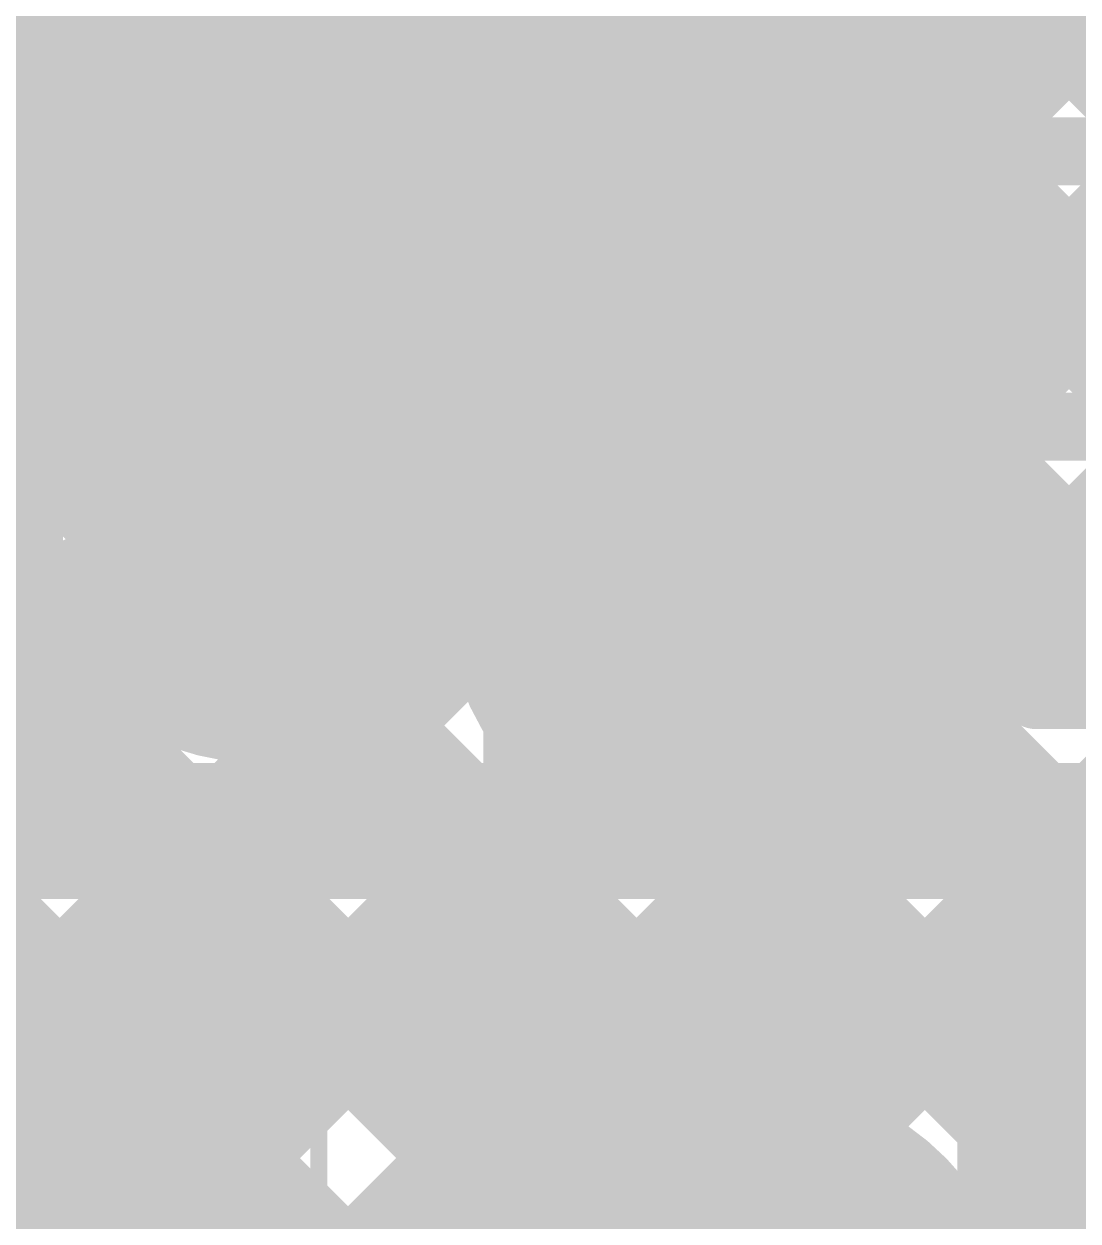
# Model space of a CAD drawing. Header units: millimetres. Extents: x 13 to 259, y -2 to 326.
# Drawn here: x 114.021 to 117.123, y 122.003 to 125.525 of the extents above; entities that cross this region are included whole.
import ezdxf

# ---------------------------------------------------------------- set-up
doc = ezdxf.new("R2010")
doc.units = ezdxf.units.MM
for name, color, linetype in [('BottomLayer', 5, 'Continuous'), ('BottomSolder', 6, 'Continuous'), ('ConnectLayer', 7, 'Continuous'), ('DrillDrawing', 1, 'Continuous'), ('Mechanical13', 56, 'Continuous'), ('Mechanical14', 56, 'Continuous'), ('Mechanical15', 56, 'Continuous'), ('MidLayer1', 16, 'Continuous'), ('MidLayer2', 76, 'Continuous'), ('MidLayer3', 90, 'Continuous'), ('MidLayer4', 156, 'Continuous'), ('MidLayer5', 130, 'Continuous'), ('MidLayer6', 216, 'Continuous'), ('MultiLayer', 9, 'Continuous'), ('TopLayer', 1, 'Continuous'), ('TopOverlay', 2, 'Continuous'), ('TopPaste', 8, 'Continuous'), ('TopSolder', 216, 'Continuous')]:
    doc.layers.add(name, color=color, linetype=linetype)

# ---------------------------------------------------------------- blocks, each defined once
blk = doc.blocks.new('CP_16_4_L_61')
at = {"layer": 'Mechanical13', "const_width": 0.1}
for points in [[(-2, 2), (2, 2)], [(-2, -2), (-2, 2)]]:
    blk.add_lwpolyline(points, dxfattribs=at)
at = {"layer": 'Mechanical13', "const_width": 0.05}
blk.add_lwpolyline([(-2.025, 2, 1), (-1.975, 2, 1)], format="xyb", close=True, dxfattribs=at)
blk.add_lwpolyline([(-2.025, 2, 1), (-1.975, 2, 1)], format="xyb", close=True, dxfattribs=at)
at = {"layer": 'Mechanical15', "const_width": 0.05}
for points in [[(-2.35, 2.35), (2.35, 2.35)], [(-2.35, -2.35), (-2.35, 2.35)]]:
    blk.add_lwpolyline(points, dxfattribs=at)
at = {"layer": 'Mechanical15', "const_width": 0.025}
blk.add_lwpolyline([(-2.3625, 2.35, 1), (-2.3375, 2.35, 1)], format="xyb", close=True, dxfattribs=at)
blk.add_lwpolyline([(-2.3625, 2.35, 1), (-2.3375, 2.35, 1)], format="xyb", close=True, dxfattribs=at)
at = {"layer": 'TopOverlay'}
for points, const_width in [([(-2.675, 2, 1), (-2.925, 2, 1)], 0.25), ([(-2.2, 2.15, 1), (-2.1, 2.15, 1)], 0.1), ([(-2.2, 2.15, 1), (-2.1, 2.15, 1)], 0.1), ([(-2.9875, 2, 1), (-2.8625, 2, 1)], 0.125), ([(-2.7375, 2, 1), (-2.6125, 2, 1)], 0.125), ([(-2.2, 1.525, 1), (-2.1, 1.525, 1)], 0.1)]:
    blk.add_lwpolyline(points, format="xyb", close=True, dxfattribs=dict(at, const_width=const_width))
at = {"layer": 'TopOverlay', "const_width": 0.2}
for points in [[(-2.15, 2.15), (-1.525, 2.15)], [(-2.15, 1.525), (-2.15, 2.15)]]:
    blk.add_lwpolyline(points, dxfattribs=at)
at = {"layer": 'TopSolder', "const_width": 0.5032}
blk.add_lwpolyline([(-2.1, 0.975), (-1.55, 0.975)], dxfattribs=at)
at = {"layer": 'TopSolder', "const_width": 0.2516}
blk.add_lwpolyline([(-2.2258, 0.975, 1), (-1.9742, 0.975, 1)], format="xyb", close=True, dxfattribs=at)
blk = doc.blocks.new('CAPC1005X55N_101')
at = {"layer": 'Mechanical14', "const_width": 0.1}
for points in [[(-0.5249, 0.2751), (-0.5249, -0.2749)], [(-0.5249, 0.2751), (0.5251, 0.2751)], [(0.5251, 0.2751), (0.5251, -0.2749)], [(-0.5249, -0.2749), (0.5251, -0.2749)]]:
    blk.add_lwpolyline(points, dxfattribs=at)
at = {"layer": 'Mechanical14', "const_width": 0.05}
for points in [[(-0.5499, 0.2751, 1), (-0.5, 0.2751, 1)], [(-0.5499, 0.2751, 1), (-0.5, 0.2751, 1)], [(0.5001, 0.2751, 1), (0.55, 0.2751, 1)], [(0.5001, 0.2751, 1), (0.55, 0.2751, 1)], [(-0.5499, -0.2749, 1), (-0.5, -0.2749, 1)], [(-0.5499, -0.2749, 1), (-0.5, -0.2749, 1)], [(0.5001, -0.2749, 1), (0.55, -0.2749, 1)], [(0.5001, -0.2749, 1), (0.55, -0.2749, 1)]]:
    blk.add_lwpolyline(points, format="xyb", close=True, dxfattribs=at)
at = {"layer": 'Mechanical15', "const_width": 0.05}
for points in [[(0, 0.5), (0, -0.5)], [(-0.91, 0.46), (-0.91, -0.46)], [(-0.91, 0.46), (0.91, 0.46)], [(0.91, 0.46), (0.91, -0.46)], [(-0.5, 0), (0.5, 0)], [(-0.91, -0.46), (0.91, -0.46)]]:
    blk.add_lwpolyline(points, dxfattribs=at)
at = {"layer": 'Mechanical15', "const_width": 0.025}
for points in [[(-0.0125, 0.5, 1), (0.0125, 0.5, 1)], [(-0.9225, 0.46, 1), (-0.8975, 0.46, 1)], [(-0.9225, 0.46, 1), (-0.8975, 0.46, 1)], [(0.8975, 0.46, 1), (0.9225, 0.46, 1)], [(0.8975, 0.46, 1), (0.9225, 0.46, 1)], [(-0.5125, 0, 1), (-0.4875, 0, 1)], [(0.4875, 0, 1), (0.5125, 0, 1)], [(-0.9225, -0.46, 1), (-0.8975, -0.46, 1)], [(-0.9225, -0.46, 1), (-0.8975, -0.46, 1)], [(0.8975, -0.46, 1), (0.9225, -0.46, 1)], [(0.8975, -0.46, 1), (0.9225, -0.46, 1)], [(-0.0125, -0.5, 1), (0.0125, -0.5, 1)]]:
    blk.add_lwpolyline(points, format="xyb", close=True, dxfattribs=at)
at = {"layer": 'TopLayer'}
for points in [[(-0.76, -0.31), (-0.14, -0.31), (-0.76, 0.31), (-0.14, 0.31)], [(0.14, -0.31), (0.76, -0.31), (0.14, 0.31), (0.76, 0.31)]]:
    blk.add_solid(points, dxfattribs=at)
at = {"layer": 'TopPaste'}
for points in [[(-0.76, -0.31), (-0.14, -0.31), (-0.76, 0.31), (-0.14, 0.31)], [(0.14, -0.31), (0.76, -0.31), (0.14, 0.31), (0.76, 0.31)]]:
    blk.add_solid(points, dxfattribs=at)
at = {"layer": 'TopSolder'}
for points in [[(-0.8616, -0.4116), (-0.0384, -0.4116), (-0.8616, 0.4116), (-0.0384, 0.4116)], [(0.0384, -0.4116), (0.8616, -0.4116), (0.0384, 0.4116), (0.8616, 0.4116)]]:
    blk.add_solid(points, dxfattribs=at)
blk = doc.blocks.new('CAPC1608X87N_107')
at = {"layer": 'Mechanical14', "const_width": 0.1}
for points in [[(-0.875, -0.4749), (-0.875, 0.4751)], [(0.875, 0.4751), (-0.875, 0.4751)], [(0.875, -0.4749), (0.875, 0.4751)], [(0.875, -0.4749), (-0.875, -0.4749)]]:
    blk.add_lwpolyline(points, dxfattribs=at)
at = {"layer": 'Mechanical14', "const_width": 0.05}
for points in [[(-0.9, 0.4751, 1), (-0.85, 0.4751, 1)], [(-0.9, 0.4751, 1), (-0.85, 0.4751, 1)], [(0.85, 0.4751, 1), (0.9, 0.4751, 1)], [(0.85, 0.4751, 1), (0.9, 0.4751, 1)], [(-0.9, -0.4749, 1), (-0.85, -0.4749, 1)], [(-0.9, -0.4749, 1), (-0.85, -0.4749, 1)], [(0.85, -0.4749, 1), (0.9, -0.4749, 1)], [(0.85, -0.4749, 1), (0.9, -0.4749, 1)]]:
    blk.add_lwpolyline(points, format="xyb", close=True, dxfattribs=at)
at = {"layer": 'Mechanical15', "const_width": 0.05}
for points in [[(1.55, 0.75), (-1.55, 0.75)], [(-1.55, -0.75), (-1.55, 0.75)], [(1.55, -0.75), (1.55, 0.75)], [(0, -0.3), (0, 0.3)], [(0.3, 0), (-0.3, 0)], [(1.55, -0.75), (-1.55, -0.75)]]:
    blk.add_lwpolyline(points, dxfattribs=at)
at = {"layer": 'Mechanical15', "const_width": 0.025}
for points in [[(-1.5625, 0.75, 1), (-1.5375, 0.75, 1)], [(-1.5625, 0.75, 1), (-1.5375, 0.75, 1)], [(1.5375, 0.75, 1), (1.5625, 0.75, 1)], [(1.5375, 0.75, 1), (1.5625, 0.75, 1)], [(-0.0125, 0.3, 1), (0.0125, 0.3, 1)], [(-0.3125, 0, 1), (-0.2875, 0, 1)], [(0.2875, 0, 1), (0.3125, 0, 1)], [(-0.0125, -0.3, 1), (0.0125, -0.3, 1)], [(-1.5625, -0.75, 1), (-1.5375, -0.75, 1)], [(-1.5625, -0.75, 1), (-1.5375, -0.75, 1)], [(1.5375, -0.75, 1), (1.5625, -0.75, 1)], [(1.5375, -0.75, 1), (1.5625, -0.75, 1)]]:
    blk.add_lwpolyline(points, format="xyb", close=True, dxfattribs=at)
at = {"layer": 'TopLayer'}
for points in [[(-1.275, -0.5), (-0.325, -0.5), (-1.275, 0.5), (-0.325, 0.5)], [(0.325, -0.5), (1.275, -0.5), (0.325, 0.5), (1.275, 0.5)]]:
    blk.add_solid(points, dxfattribs=at)
at = {"layer": 'TopPaste'}
for points in [[(-1.275, -0.5), (-0.325, -0.5), (-1.275, 0.5), (-0.325, 0.5)], [(0.325, -0.5), (1.275, -0.5), (0.325, 0.5), (1.275, 0.5)]]:
    blk.add_solid(points, dxfattribs=at)
at = {"layer": 'TopSolder'}
for points in [[(-1.3766, -0.6016), (-0.2234, -0.6016), (-1.3766, 0.6016), (-0.2234, 0.6016)], [(0.2234, -0.6016), (1.3766, -0.6016), (0.2234, 0.6016), (1.3766, 0.6016)]]:
    blk.add_solid(points, dxfattribs=at)
blk = doc.blocks.new('CAPC1005X55N_116')
at = {"layer": 'Mechanical14', "const_width": 0.1}
for points in [[(-0.5249, -0.2749), (-0.5249, 0.2751)], [(0.5251, 0.2751), (-0.5249, 0.2751)], [(0.5251, -0.2749), (0.5251, 0.2751)], [(0.5251, -0.2749), (-0.5249, -0.2749)]]:
    blk.add_lwpolyline(points, dxfattribs=at)
at = {"layer": 'Mechanical14', "const_width": 0.05}
for points in [[(-0.5499, 0.2751, 1), (-0.5, 0.2751, 1)], [(-0.5499, 0.2751, 1), (-0.5, 0.2751, 1)], [(0.5001, 0.2751, 1), (0.55, 0.2751, 1)], [(0.5001, 0.2751, 1), (0.55, 0.2751, 1)], [(-0.5499, -0.2749, 1), (-0.5, -0.2749, 1)], [(-0.5499, -0.2749, 1), (-0.5, -0.2749, 1)], [(0.5001, -0.2749, 1), (0.55, -0.2749, 1)], [(0.5001, -0.2749, 1), (0.55, -0.2749, 1)]]:
    blk.add_lwpolyline(points, format="xyb", close=True, dxfattribs=at)
at = {"layer": 'Mechanical15', "const_width": 0.05}
for points in [[(0, -0.5), (0, 0.5)], [(-0.91, -0.46), (-0.91, 0.46)], [(0.91, 0.46), (-0.91, 0.46)], [(0.91, -0.46), (0.91, 0.46)], [(0.5, 0), (-0.5, 0)], [(0.91, -0.46), (-0.91, -0.46)]]:
    blk.add_lwpolyline(points, dxfattribs=at)
at = {"layer": 'Mechanical15', "const_width": 0.025}
for points in [[(-0.0125, 0.5, 1), (0.0125, 0.5, 1)], [(-0.9225, 0.46, 1), (-0.8975, 0.46, 1)], [(-0.9225, 0.46, 1), (-0.8975, 0.46, 1)], [(0.8975, 0.46, 1), (0.9225, 0.46, 1)], [(0.8975, 0.46, 1), (0.9225, 0.46, 1)], [(-0.5125, 0, 1), (-0.4875, 0, 1)], [(0.4875, 0, 1), (0.5125, 0, 1)], [(-0.9225, -0.46, 1), (-0.8975, -0.46, 1)], [(-0.9225, -0.46, 1), (-0.8975, -0.46, 1)], [(0.8975, -0.46, 1), (0.9225, -0.46, 1)], [(0.8975, -0.46, 1), (0.9225, -0.46, 1)], [(-0.0125, -0.5, 1), (0.0125, -0.5, 1)]]:
    blk.add_lwpolyline(points, format="xyb", close=True, dxfattribs=at)
at = {"layer": 'TopLayer'}
for points in [[(-0.76, -0.31), (-0.14, -0.31), (-0.76, 0.31), (-0.14, 0.31)], [(0.14, -0.31), (0.76, -0.31), (0.14, 0.31), (0.76, 0.31)]]:
    blk.add_solid(points, dxfattribs=at)
at = {"layer": 'TopPaste'}
for points in [[(-0.76, -0.31), (-0.14, -0.31), (-0.76, 0.31), (-0.14, 0.31)], [(0.14, -0.31), (0.76, -0.31), (0.14, 0.31), (0.76, 0.31)]]:
    blk.add_solid(points, dxfattribs=at)
at = {"layer": 'TopSolder'}
for points in [[(-0.8616, -0.4116), (-0.0384, -0.4116), (-0.8616, 0.4116), (-0.0384, 0.4116)], [(0.0384, -0.4116), (0.8616, -0.4116), (0.0384, 0.4116), (0.8616, 0.4116)]]:
    blk.add_solid(points, dxfattribs=at)
blk = doc.blocks.new('CAPC1005X55N_117')
at = {"layer": 'Mechanical14', "const_width": 0.1}
for points in [[(-0.5249, -0.2749), (-0.5249, 0.2751)], [(0.5251, 0.2751), (-0.5249, 0.2751)], [(0.5251, -0.2749), (0.5251, 0.2751)], [(0.5251, -0.2749), (-0.5249, -0.2749)]]:
    blk.add_lwpolyline(points, dxfattribs=at)
at = {"layer": 'Mechanical14', "const_width": 0.05}
for points in [[(-0.5499, 0.2751, 1), (-0.5, 0.2751, 1)], [(-0.5499, 0.2751, 1), (-0.5, 0.2751, 1)], [(0.5001, 0.2751, 1), (0.55, 0.2751, 1)], [(0.5001, 0.2751, 1), (0.55, 0.2751, 1)], [(-0.5499, -0.2749, 1), (-0.5, -0.2749, 1)], [(-0.5499, -0.2749, 1), (-0.5, -0.2749, 1)], [(0.5001, -0.2749, 1), (0.55, -0.2749, 1)], [(0.5001, -0.2749, 1), (0.55, -0.2749, 1)]]:
    blk.add_lwpolyline(points, format="xyb", close=True, dxfattribs=at)
at = {"layer": 'Mechanical15', "const_width": 0.05}
for points in [[(0, -0.5), (0, 0.5)], [(-0.91, -0.46), (-0.91, 0.46)], [(0.91, 0.46), (-0.91, 0.46)], [(0.91, -0.46), (0.91, 0.46)], [(0.5, 0), (-0.5, 0)], [(0.91, -0.46), (-0.91, -0.46)]]:
    blk.add_lwpolyline(points, dxfattribs=at)
at = {"layer": 'Mechanical15', "const_width": 0.025}
for points in [[(-0.0125, 0.5, 1), (0.0125, 0.5, 1)], [(-0.9225, 0.46, 1), (-0.8975, 0.46, 1)], [(-0.9225, 0.46, 1), (-0.8975, 0.46, 1)], [(0.8975, 0.46, 1), (0.9225, 0.46, 1)], [(0.8975, 0.46, 1), (0.9225, 0.46, 1)], [(-0.5125, 0, 1), (-0.4875, 0, 1)], [(0.4875, 0, 1), (0.5125, 0, 1)], [(-0.9225, -0.46, 1), (-0.8975, -0.46, 1)], [(-0.9225, -0.46, 1), (-0.8975, -0.46, 1)], [(0.8975, -0.46, 1), (0.9225, -0.46, 1)], [(0.8975, -0.46, 1), (0.9225, -0.46, 1)], [(-0.0125, -0.5, 1), (0.0125, -0.5, 1)]]:
    blk.add_lwpolyline(points, format="xyb", close=True, dxfattribs=at)
at = {"layer": 'TopLayer'}
for points in [[(-0.76, -0.31), (-0.14, -0.31), (-0.76, 0.31), (-0.14, 0.31)], [(0.14, -0.31), (0.76, -0.31), (0.14, 0.31), (0.76, 0.31)]]:
    blk.add_solid(points, dxfattribs=at)
at = {"layer": 'TopPaste'}
for points in [[(-0.76, -0.31), (-0.14, -0.31), (-0.76, 0.31), (-0.14, 0.31)], [(0.14, -0.31), (0.76, -0.31), (0.14, 0.31), (0.76, 0.31)]]:
    blk.add_solid(points, dxfattribs=at)
at = {"layer": 'TopSolder'}
for points in [[(-0.8616, -0.4116), (-0.0384, -0.4116), (-0.8616, 0.4116), (-0.0384, 0.4116)], [(0.0384, -0.4116), (0.8616, -0.4116), (0.0384, 0.4116), (0.8616, 0.4116)]]:
    blk.add_solid(points, dxfattribs=at)
blk = doc.blocks.new('CAPC3216X180N_119')
at = {"layer": 'Mechanical14', "const_width": 0.1}
for points in [[(1.6, 0.8), (-1.6, 0.8)], [(-1.6, 0.8), (-1.6, -0.8)], [(1.6, 0.8), (1.6, -0.8)], [(1.6, -0.8), (-1.6, -0.8)]]:
    blk.add_lwpolyline(points, dxfattribs=at)
at = {"layer": 'Mechanical14', "const_width": 0.05}
for points in [[(-1.625, 0.8, 1), (-1.575, 0.8, 1)], [(-1.625, 0.8, 1), (-1.575, 0.8, 1)], [(1.575, 0.8, 1), (1.625, 0.8, 1)], [(1.575, 0.8, 1), (1.625, 0.8, 1)], [(-1.625, -0.8, 1), (-1.575, -0.8, 1)], [(-1.625, -0.8, 1), (-1.575, -0.8, 1)], [(1.575, -0.8, 1), (1.625, -0.8, 1)], [(1.575, -0.8, 1), (1.625, -0.8, 1)]]:
    blk.add_lwpolyline(points, format="xyb", close=True, dxfattribs=at)
at = {"layer": 'Mechanical15', "const_width": 0.05}
for points in [[(2.325, 1.15), (-2.325, 1.15)], [(-2.325, 1.15), (-2.325, -1.15)], [(2.325, 1.15), (2.325, -1.15)], [(0, 0.5), (0, -0.5)], [(0.5, 0), (-0.5, 0)], [(2.325, -1.15), (-2.325, -1.15)]]:
    blk.add_lwpolyline(points, dxfattribs=at)
at = {"layer": 'Mechanical15'}
for points, const_width in [([(-2.3375, 1.15, 1), (-2.3125, 1.15, 1)], 0.025), ([(-2.3375, 1.15, 1), (-2.3125, 1.15, 1)], 0.025), ([(2.3125, 1.15, 1), (2.3375, 1.15, 1)], 0.025), ([(2.3125, 1.15, 1), (2.3375, 1.15, 1)], 0.025), ([(-0.0125, 0.5, 1), (0.0125, 0.5, 1)], 0.025), ([(0.35, 0, 1), (-0.35, 0, 1)], 0.05), ([(-0.5125, 0, 1), (-0.4875, 0, 1)], 0.025), ([(-0.3625, 0, 1), (-0.3375, 0, 1)], 0.025), ([(0.3375, 0, 1), (0.3625, 0, 1)], 0.025), ([(0.4875, 0, 1), (0.5125, 0, 1)], 0.025), ([(-0.0125, -0.5, 1), (0.0125, -0.5, 1)], 0.025), ([(-2.3375, -1.15, 1), (-2.3125, -1.15, 1)], 0.025), ([(-2.3375, -1.15, 1), (-2.3125, -1.15, 1)], 0.025), ([(2.3125, -1.15, 1), (2.3375, -1.15, 1)], 0.025), ([(2.3125, -1.15, 1), (2.3375, -1.15, 1)], 0.025)]:
    blk.add_lwpolyline(points, format="xyb", close=True, dxfattribs=dict(at, const_width=const_width))
at = {"layer": 'TopLayer'}
for points in [[(-0.925, -0.9), (-0.925, 0.9), (-2.075, -0.9), (-2.075, 0.9)], [(2.075, -0.9), (2.075, 0.9), (0.925, -0.9), (0.925, 0.9)]]:
    blk.add_solid(points, dxfattribs=at)
at = {"layer": 'TopOverlay', "const_width": 0.2}
for points in [[(0.55, 0.8), (-0.55, 0.8)], [(0.55, -0.8), (-0.55, -0.8)]]:
    blk.add_lwpolyline(points, dxfattribs=at)
at = {"layer": 'TopOverlay', "const_width": 0.1}
for points in [[(-0.6, 0.8, 1), (-0.5, 0.8, 1)], [(0.5, 0.8, 1), (0.6, 0.8, 1)], [(-0.6, -0.8, 1), (-0.5, -0.8, 1)], [(0.5, -0.8, 1), (0.6, -0.8, 1)]]:
    blk.add_lwpolyline(points, format="xyb", close=True, dxfattribs=at)
at = {"layer": 'TopPaste'}
for points in [[(-0.925, -0.9), (-0.925, 0.9), (-2.075, -0.9), (-2.075, 0.9)], [(2.075, -0.9), (2.075, 0.9), (0.925, -0.9), (0.925, 0.9)]]:
    blk.add_solid(points, dxfattribs=at)
at = {"layer": 'TopSolder'}
for points in [[(-0.8234, -1.0016), (-0.8234, 1.0016), (-2.1766, -1.0016), (-2.1766, 1.0016)], [(2.1766, -1.0016), (2.1766, 1.0016), (0.8234, -1.0016), (0.8234, 1.0016)]]:
    blk.add_solid(points, dxfattribs=at)

msp = doc.modelspace()

# ---------------------------------------------------------------- linework, layer by layer
at = {"layer": 'BottomLayer', "const_width": 0.25}
for points in [[(114.6, 125.0392, 1), (114.85, 125.0392, 1)], [(115.925, 124.85, 1), (116.175, 124.85, 1)], [(114.6, 124.1392, 1), (114.85, 124.1392, 1)], [(115.925, 123.85, 1), (116.175, 123.85, 1)]]:
    msp.add_lwpolyline(points, format="xyb", close=True, dxfattribs=at)
at = {"layer": 'BottomSolder', "const_width": 0.3516}
for points in [[(113.5492, 125.0392, 1), (113.9008, 125.0392, 1)], [(114.5492, 125.0392, 1), (114.9008, 125.0392, 1)], [(115.8742, 124.85, 1), (116.2258, 124.85, 1)], [(113.5492, 124.1392, 1), (113.9008, 124.1392, 1)], [(114.5492, 124.1392, 1), (114.9008, 124.1392, 1)], [(115.8742, 123.85, 1), (116.2258, 123.85, 1)]]:
    msp.add_lwpolyline(points, format="xyb", close=True, dxfattribs=at)
at = {"layer": 'ConnectLayer', "const_width": 0.4}
for points in [[(113.6977, 124.7286), (121.636, 132.6668)], [(113.6977, 124.7286), (120.1792, 131.21)], [(110.4422, 128.8423), (114.5747, 124.7097)], [(116.5938, 125.0791), (120.3035, 128.7888)], [(116.5938, 125.0791), (120.3035, 128.7888)], [(114.5803, 125.6112), (117.6149, 128.6457)], [(112.2084, 120.6937), (118.8877, 127.373)], [(114.5416, 127.2884), (118.7678, 123.0622)], [(114.5416, 127.2884), (118.9046, 122.9255)], [(114.5912, 127.2389), (118.7678, 123.0622)], [(116.2753, 122.215), (121.3157, 127.2554)], [(116.2753, 122.215), (121.3157, 127.2554)], [(109.7157, 127.0232), (115.6793, 121.0596)], [(114.5038, 124.6862), (116.0836, 126.2659)], [(114.5038, 124.6862), (116.0836, 126.2659)], [(115.2029, 125.3852), (116.0836, 126.2659)], [(114.4455, 122.0822), (118.5225, 126.1592)], [(114.5804, 125.6112), (115.1292, 126.16)], [(114.8195, 126.162), (115.6756, 125.3059)], [(114.8195, 126.162), (119.0283, 121.9532)], [(114.8195, 126.162), (115.6756, 125.3059)], [(114.8215, 126.16), (115.6756, 125.306)], [(115.2029, 125.3852), (115.9777, 126.16)], [(115.6701, 126.16), (118.6801, 123.15)], [(116.5408, 124.1775), (118.5225, 126.1592)], [(116.5408, 124.1775), (118.5225, 126.1592)], [(116.5408, 124.1775), (118.5225, 126.1592)], [(116.5938, 125.079), (117.6748, 126.16)], [(113.3184, 125.9661), (114.5747, 124.7097)], [(112.9897, 124.8691), (113.9432, 125.8226)], [(112.9897, 124.8691), (113.9432, 125.8226)], [(113.7493, 125.6287), (113.9432, 125.8226)], [(113.7493, 125.6287), (113.9432, 125.8226)], [(112.4014, 121.7351), (116.4457, 125.7795)], [(116.1038, 125.4376), (116.4457, 125.7795)], [(116.1038, 125.4376), (116.4458, 125.7795)], [(116.1038, 125.4376), (116.4457, 125.7795)], [(116.898, 125.7806), (119.3314, 123.3472)], [(116.898, 125.7806), (118.5282, 124.1504)], [(116.898, 125.7806), (118.5282, 124.1503)], [(116.898, 125.7806), (119.3314, 123.3472)], [(113.3871, 120.1753), (118.9608, 125.749)], [(114.1196, 120.9078), (118.9608, 125.749)], [(114.3833, 125.7497), (115.5023, 124.6307)], [(114.3833, 125.7497), (114.5352, 125.5978)], [(114.3833, 125.7497), (114.5352, 125.5978)], [(114.3833, 125.7497), (115.5023, 124.6307)], [(114.726, 121.5142), (118.9608, 125.749)], [(116.3618, 123.15), (118.9608, 125.749)], [(111.8521, 125.7353), (116.2718, 121.3156)], [(115.2837, 124.8494), (115.5023, 124.6307)], [(115.2837, 124.8493), (118.2799, 121.8531)], [(115.1805, 124.5143), (115.4625, 124.7963)], [(115.1805, 124.5143), (115.4625, 124.7963)], [(115.1805, 124.5143), (115.4625, 124.7963)], [(111.9276, 122.1099), (114.379, 124.5613)], [(113.9444, 124.4915), (118.0248, 120.4112)], [(114.5029, 120.4426), (118.5689, 124.5086)], [(117.2103, 123.15), (118.5689, 124.5086)], [(114.8265, 124.458), (118.0083, 121.2762)], [(116.506, 124.4756), (117.7739, 123.2076)], [(116.506, 124.4756), (117.7739, 123.2077)], [(116.506, 124.4756), (117.7739, 123.2076)], [(115.2956, 123.9889), (115.4606, 123.8239)], [(115.2956, 123.9889), (115.4606, 123.8239)], [(115.2956, 123.9889), (115.4606, 123.8239)], [(112.2084, 120.6937), (115.4694, 123.9547)], [(113.1825, 121.6678), (115.4694, 123.9547)], [(114.6648, 123.15), (115.4694, 123.9547)], [(112.9826, 123.7563), (116.6482, 120.0907)], [(112.9826, 123.7563), (116.4739, 120.265)], [(112.4013, 121.7352), (114.35, 123.6838)], [(112.7583, 122.0921), (114.35, 123.6838)], [(113.8162, 123.15), (114.35, 123.6838)], [(113.9802, 123.6072), (115.6597, 121.9278)], [(113.9802, 123.6072), (114.4374, 123.15)], [(113.9802, 123.6072), (115.6597, 121.9278)], [(116.2301, 121.3213), (118.5216, 123.6127)], [(114.8689, 123.567), (116.2132, 122.2227)], [(114.8689, 123.567), (115.286, 123.15)], [(114.8689, 123.567), (116.2132, 122.2227)], [(116.5671, 123.5659), (117.6819, 122.4511)], [(116.5671, 123.5659), (116.983, 123.15)], [(116.5671, 123.5659), (117.6819, 122.4511)], [(113.1704, 120.8071), (115.7225, 123.3593)], [(113.6068, 121.2435), (115.7225, 123.3593)], [(115.5133, 123.15), (115.7225, 123.3593)], [(112.5966, 123.2937), (117.4515, 118.4388)], [(112.5966, 123.2937), (115.6254, 120.265)], [(116.0239, 123.2606), (117.0754, 122.2091)], [(116.0239, 123.2606), (116.1345, 123.15)], [(116.0239, 123.2606), (117.0754, 122.2091)], [(110.325, 123.15), (117.7196, 123.15)], [(117.2119, 122.3031), (117.5922, 122.6834)], [(117.2119, 122.3031), (117.5922, 122.6834)], [(112.4973, 122.61), (117.6086, 122.61)], [(113.2804, 122.61), (117.4515, 118.4388)], [(113.311, 121.7963), (114.1247, 122.61)], [(113.7353, 121.372), (114.9733, 122.61)], [(114.1289, 122.61), (116.6482, 120.0907)], [(114.3768, 121.165), (115.8218, 122.61)], [(114.9774, 122.61), (115.6597, 121.9278)], [(115.8259, 122.61), (116.2132, 122.2227)], [(116.2753, 122.215), (116.6703, 122.61)], [(116.6745, 122.61), (117.0754, 122.2091)], [(117.2119, 122.3031), (117.5188, 122.61)], [(116.7308, 121.8219), (116.947, 122.0381)], [(116.7308, 121.8219), (116.947, 122.0381)], [(116.7308, 121.8219), (116.947, 122.0381)]]:
    msp.add_lwpolyline(points, dxfattribs=at)
for points in [[(113.3435, 124.5892, -1.167135), (114.225, 125.3524)], [(114.225, 124.726, -3.480129), (114.225, 125.3524)], [(114.225, 125.3524, -0.753119), (115.315, 125.0392)], [(114.225, 125.3524, -0.753119), (115.315, 125.0392)], [(115.7368, 124.35, -1.696583), (116.64, 124.85)], [(115.7368, 124.35, -1.696583), (116.64, 124.85)], [(115.7368, 124.35, -1.696583), (116.64, 124.85)], [(114.6827, 125.0658, -0.753119), (114.775, 125.0392)], [(114.6827, 125.0658, -0.753119), (114.775, 125.0392)], [(115.315, 125.0392, -0.753119), (114.225, 124.726)], [(114.775, 125.0392, -0.753119), (114.6827, 125.0127)], [(115.315, 125.0392, -0.220339), (115.1066, 124.5892)], [(116.64, 124.85, -0.258321), (116.3633, 124.35)], [(116.64, 124.85, -0.258321), (116.3633, 124.35)], [(116.64, 124.85, -0.258321), (116.3633, 124.35)], [(114.225, 123.826, -3.480129), (114.225, 124.4524)], [(114.225, 123.826, -3.480129), (114.225, 124.4524)], [(114.225, 124.726, -0.077123), (114.1066, 124.5892)], [(114.225, 124.4524, -0.753119), (115.315, 124.1392)], [(114.225, 124.4524, -0.753119), (115.315, 124.1392)], [(114.3435, 124.5892, -0.077123), (114.225, 124.726)], [(114.225, 123.826, -1.167135), (113.3435, 124.5892)], [(114.1066, 124.5892, -0.077123), (114.225, 124.4524)], [(114.225, 124.4524, -0.077123), (114.3435, 124.5892)], [(115.1066, 124.5892, -0.220339), (115.315, 124.1392)], [(116.64, 123.85, -1.696583), (115.7368, 124.35)], [(116.64, 123.85, -1.696583), (115.7368, 124.35)], [(116.64, 123.85, -1.696583), (115.7368, 124.35)], [(116.3633, 124.35, -0.258321), (116.64, 123.85)], [(116.3633, 124.35, -0.258321), (116.64, 123.85)], [(116.3633, 124.35, -0.258321), (116.64, 123.85)], [(115.315, 124.1392, -0.753119), (114.225, 123.826)], [(115.315, 124.1392, -0.753119), (114.225, 123.826)], [(115.315, 124.1392, -0.753119), (114.225, 123.826)], [(116.8992, 121.6466, -1.116233), (118.065, 121.775)], [(116.8992, 121.6466, -1.116233), (118.065, 121.775)], [(116.8992, 121.6466, -1.116233), (118.065, 121.775)], [(116.593, 121.2214, -5.09689), (116.7614, 121.6342)], [(116.593, 121.2214, -5.09689), (116.7614, 121.6342)], [(116.593, 121.2214, -5.09689), (116.7614, 121.6342)]]:
    msp.add_lwpolyline(points, format="xyb", dxfattribs=at)
at = {"layer": 'ConnectLayer'}
for points, const_width in [([(114.4803, 125.6112, 1), (114.6803, 125.6112, 1)], 0.2), ([(114.4804, 125.6112, 1), (114.6804, 125.6112, 1)], 0.2), ([(114.4352, 125.5978, 1), (114.6352, 125.5978, 1)], 0.2), ([(114.4352, 125.5978, 1), (114.6352, 125.5978, 1)], 0.2), ([(116.0038, 125.4376, 1), (116.2038, 125.4376, 1)], 0.2), ([(116.0038, 125.4376, 1), (116.2038, 125.4376, 1)], 0.2), ([(116.0038, 125.4376, 1), (116.2038, 125.4376, 1)], 0.2), ([(115.1029, 125.3852, 1), (115.3029, 125.3852, 1)], 0.2), ([(115.1029, 125.3852, 1), (115.3029, 125.3852, 1)], 0.2), ([(114.125, 125.3524, 1), (114.325, 125.3524, 1)], 0.2), ([(114.125, 125.3524, 1), (114.325, 125.3524, 1)], 0.2), ([(114.125, 125.3524, 1), (114.325, 125.3524, 1)], 0.2), ([(114.125, 125.3524, 1), (114.325, 125.3524, 1)], 0.2), ([(115.5756, 125.306, 1), (115.7756, 125.306, 1)], 0.2), ([(115.5756, 125.3059, 1), (115.7756, 125.3059, 1)], 0.2), ([(115.5756, 125.3059, 1), (115.7756, 125.3059, 1)], 0.2), ([(116.4938, 125.0791, 1), (116.6938, 125.0791, 1)], 0.2), ([(116.4938, 125.0791, 1), (116.6938, 125.0791, 1)], 0.2), ([(116.4938, 125.079, 1), (116.6938, 125.079, 1)], 0.2), ([(114.5827, 125.0658, 1), (114.7827, 125.0658, 1)], 0.2), ([(114.5827, 125.0658, 1), (114.7827, 125.0658, 1)], 0.2), ([(114.5827, 125.0127, 1), (114.7827, 125.0127, 1)], 0.2), ([(114.675, 125.0392, 1), (114.875, 125.0392, 1)], 0.2), ([(114.675, 125.0392, 1), (114.875, 125.0392, 1)], 0.2), ([(114.675, 125.0392, 1), (114.875, 125.0392, 1)], 0.2), ([(115.215, 125.0392, 1), (115.415, 125.0392, 1)], 0.2), ([(115.215, 125.0392, 1), (115.415, 125.0392, 1)], 0.2), ([(115.215, 125.0392, 1), (115.415, 125.0392, 1)], 0.2), ([(115.215, 125.0392, 1), (115.415, 125.0392, 1)], 0.2), ([(115.1837, 124.8494, 1), (115.3837, 124.8494, 1)], 0.2), ([(115.1837, 124.8493, 1), (115.3837, 124.8493, 1)], 0.2), ([(116.54, 124.85, 1), (116.74, 124.85, 1)], 0.2), ([(116.54, 124.85, 1), (116.74, 124.85, 1)], 0.2), ([(116.54, 124.85, 1), (116.74, 124.85, 1)], 0.2), ([(116.54, 124.85, 1), (116.74, 124.85, 1)], 0.2), ([(116.54, 124.85, 1), (116.74, 124.85, 1)], 0.2), ([(116.54, 124.85, 1), (116.74, 124.85, 1)], 0.2), ([(115.3625, 124.7963, 1), (115.5625, 124.7963, 1)], 0.2), ([(115.3625, 124.7963, 1), (115.5625, 124.7963, 1)], 0.2), ([(115.3625, 124.7963, 1), (115.5625, 124.7963, 1)], 0.2), ([(114.125, 124.726, 1), (114.325, 124.726, 1)], 0.2), ([(114.125, 124.726, 1), (114.325, 124.726, 1)], 0.2), ([(114.125, 124.726, 1), (114.325, 124.726, 1)], 0.2), ([(114.125, 124.726, 1), (114.325, 124.726, 1)], 0.2), ([(114.4747, 124.7097, 1), (114.6747, 124.7097, 1)], 0.2), ([(114.4747, 124.7097, 1), (114.6747, 124.7097, 1)], 0.2), ([(114.4038, 124.6862, 1), (114.6038, 124.6862, 1)], 0.2), ([(114.4038, 124.6862, 1), (114.6038, 124.6862, 1)], 0.2), ([(115.4023, 124.6307, 1), (115.6023, 124.6307, 1)], 0.2), ([(115.4023, 124.6307, 1), (115.6023, 124.6307, 1)], 0.2), ([(115.4023, 124.6307, 1), (115.6023, 124.6307, 1)], 0.2), ([(114.0066, 124.5892, 1), (114.2066, 124.5892, 1)], 0.2), ([(114.0066, 124.5892, 1), (114.2066, 124.5892, 1)], 0.2), ([(114.2435, 124.5892, 1), (114.4435, 124.5892, 1)], 0.2), ([(114.2435, 124.5892, 1), (114.4435, 124.5892, 1)], 0.2), ([(115.0066, 124.5892, 1), (115.2066, 124.5892, 1)], 0.2), ([(115.0066, 124.5892, 1), (115.2066, 124.5892, 1)], 0.2), ([(114.279, 124.5613, 1), (114.479, 124.5613, 1)], 0.2), ([(115.0805, 124.5143, 1), (115.2805, 124.5143, 1)], 0.2), ([(115.0805, 124.5143, 1), (115.2805, 124.5143, 1)], 0.2), ([(115.0805, 124.5143, 1), (115.2805, 124.5143, 1)], 0.2), ([(113.8444, 124.4915, 1), (114.0444, 124.4915, 1)], 0.2), ([(114.125, 124.4524, 1), (114.325, 124.4524, 1)], 0.2), ([(114.125, 124.4524, 1), (114.325, 124.4524, 1)], 0.2), ([(114.125, 124.4524, 1), (114.325, 124.4524, 1)], 0.2), ([(114.125, 124.4524, 1), (114.325, 124.4524, 1)], 0.2), ([(114.125, 124.4524, 1), (114.325, 124.4524, 1)], 0.2), ([(114.125, 124.4524, 1), (114.325, 124.4524, 1)], 0.2), ([(114.7265, 124.458, 1), (114.9265, 124.458, 1)], 0.2), ([(116.406, 124.4756, 1), (116.606, 124.4756, 1)], 0.2), ([(116.406, 124.4756, 1), (116.606, 124.4756, 1)], 0.2), ([(116.406, 124.4756, 1), (116.606, 124.4756, 1)], 0.2), ([(115.6368, 124.35, 1), (115.8368, 124.35, 1)], 0.2), ([(115.6368, 124.35, 1), (115.8368, 124.35, 1)], 0.2), ([(115.6368, 124.35, 1), (115.8368, 124.35, 1)], 0.2), ([(115.6368, 124.35, 1), (115.8368, 124.35, 1)], 0.2), ([(115.6368, 124.35, 1), (115.8368, 124.35, 1)], 0.2), ([(115.6368, 124.35, 1), (115.8368, 124.35, 1)], 0.2), ([(116.2633, 124.35, 1), (116.4633, 124.35, 1)], 0.2), ([(116.2633, 124.35, 1), (116.4633, 124.35, 1)], 0.2), ([(116.2633, 124.35, 1), (116.4633, 124.35, 1)], 0.2), ([(116.2633, 124.35, 1), (116.4633, 124.35, 1)], 0.2), ([(116.2633, 124.35, 1), (116.4633, 124.35, 1)], 0.2), ([(116.2633, 124.35, 1), (116.4633, 124.35, 1)], 0.2), ([(116.4408, 124.1775, 1), (116.6408, 124.1775, 1)], 0.2), ([(116.4408, 124.1775, 1), (116.6408, 124.1775, 1)], 0.2), ([(116.4408, 124.1775, 1), (116.6408, 124.1775, 1)], 0.2), ([(115.215, 124.1392, 1), (115.415, 124.1392, 1)], 0.2), ([(115.215, 124.1392, 1), (115.415, 124.1392, 1)], 0.2), ([(115.215, 124.1392, 1), (115.415, 124.1392, 1)], 0.2), ([(115.215, 124.1392, 1), (115.415, 124.1392, 1)], 0.2), ([(115.215, 124.1392, 1), (115.415, 124.1392, 1)], 0.2), ([(115.215, 124.1392, 1), (115.415, 124.1392, 1)], 0.2), ([(115.1956, 123.9889, 1), (115.3956, 123.9889, 1)], 0.2), ([(115.1956, 123.9889, 1), (115.3956, 123.9889, 1)], 0.2), ([(115.1956, 123.9889, 1), (115.3956, 123.9889, 1)], 0.2), ([(115.3694, 123.9547, 1), (115.5694, 123.9547, 1)], 0.2), ([(115.3694, 123.9547, 1), (115.5694, 123.9547, 1)], 0.2), ([(115.3694, 123.9547, 1), (115.5694, 123.9547, 1)], 0.2), ([(116.54, 123.85, 1), (116.74, 123.85, 1)], 0.2), ([(116.54, 123.85, 1), (116.74, 123.85, 1)], 0.2), ([(116.54, 123.85, 1), (116.74, 123.85, 1)], 0.2), ([(116.54, 123.85, 1), (116.74, 123.85, 1)], 0.2), ([(116.54, 123.85, 1), (116.74, 123.85, 1)], 0.2), ([(116.54, 123.85, 1), (116.74, 123.85, 1)], 0.2), ([(114.125, 123.826, 1), (114.325, 123.826, 1)], 0.2), ([(114.125, 123.826, 1), (114.325, 123.826, 1)], 0.2), ([(114.125, 123.826, 1), (114.325, 123.826, 1)], 0.2), ([(114.125, 123.826, 1), (114.325, 123.826, 1)], 0.2), ([(114.125, 123.826, 1), (114.325, 123.826, 1)], 0.2), ([(114.125, 123.826, 1), (114.325, 123.826, 1)], 0.2), ([(115.3606, 123.8239, 1), (115.5606, 123.8239, 1)], 0.2), ([(115.3606, 123.8239, 1), (115.5606, 123.8239, 1)], 0.2), ([(115.3606, 123.8239, 1), (115.5606, 123.8239, 1)], 0.2), ([(114.25, 123.6838, 1), (114.45, 123.6838, 1)], 0.2), ([(114.25, 123.6838, 1), (114.45, 123.6838, 1)], 0.2), ([(114.25, 123.6838, 1), (114.45, 123.6838, 1)], 0.2), ([(113.8802, 123.6072, 1), (114.0802, 123.6072, 1)], 0.2), ([(113.8802, 123.6072, 1), (114.0802, 123.6072, 1)], 0.2), ([(113.8802, 123.6072, 1), (114.0802, 123.6072, 1)], 0.2), ([(114.7689, 123.567, 1), (114.9689, 123.567, 1)], 0.2), ([(114.7689, 123.567, 1), (114.9689, 123.567, 1)], 0.2), ([(114.7689, 123.567, 1), (114.9689, 123.567, 1)], 0.2), ([(116.4671, 123.5659, 1), (116.6671, 123.5659, 1)], 0.2), ([(116.4671, 123.5659, 1), (116.6671, 123.5659, 1)], 0.2), ([(116.4671, 123.5659, 1), (116.6671, 123.5659, 1)], 0.2), ([(115.6225, 123.3593, 1), (115.8225, 123.3593, 1)], 0.2), ([(115.6225, 123.3593, 1), (115.8225, 123.3593, 1)], 0.2), ([(115.6225, 123.3593, 1), (115.8225, 123.3593, 1)], 0.2), ([(115.9239, 123.2606, 1), (116.1239, 123.2606, 1)], 0.2), ([(115.9239, 123.2606, 1), (116.1239, 123.2606, 1)], 0.2), ([(115.9239, 123.2606, 1), (116.1239, 123.2606, 1)], 0.2), ([(114.3374, 123.15, 1), (114.5374, 123.15, 1)], 0.2), ([(114.5648, 123.15, 1), (114.7648, 123.15, 1)], 0.2), ([(115.186, 123.15, 1), (115.386, 123.15, 1)], 0.2), ([(115.4133, 123.15, 1), (115.6133, 123.15, 1)], 0.2), ([(116.0345, 123.15, 1), (116.2345, 123.15, 1)], 0.2), ([(116.2618, 123.15, 1), (116.4618, 123.15, 1)], 0.2), ([(116.883, 123.15, 1), (117.083, 123.15, 1)], 0.2), ([(117.1103, 123.15, 1), (117.3103, 123.15, 1)], 0.2), ([(114.0247, 122.61, 1), (114.2247, 122.61, 1)], 0.2), ([(114.0289, 122.61, 1), (114.2289, 122.61, 1)], 0.2), ([(114.8733, 122.61, 1), (115.0733, 122.61, 1)], 0.2), ([(114.8774, 122.61, 1), (115.0774, 122.61, 1)], 0.2), ([(115.7218, 122.61, 1), (115.9218, 122.61, 1)], 0.2), ([(115.7259, 122.61, 1), (115.9259, 122.61, 1)], 0.2), ([(116.5703, 122.61, 1), (116.7703, 122.61, 1)], 0.2), ([(116.5745, 122.61, 1), (116.7745, 122.61, 1)], 0.2), ([(117.1119, 122.3031, 1), (117.3119, 122.3031, 1)], 0.2), ([(117.1119, 122.3031, 1), (117.3119, 122.3031, 1)], 0.2), ([(117.1119, 122.3031, 1), (117.3119, 122.3031, 1)], 0.2), ([(116.1132, 122.2227, 1), (116.3132, 122.2227, 1)], 0.2), ([(116.1132, 122.2227, 1), (116.3132, 122.2227, 1)], 0.2), ([(116.1132, 122.2227, 1), (116.3132, 122.2227, 1)], 0.2), ([(116.1753, 122.215, 1), (116.3753, 122.215, 1)], 0.2), ([(116.1753, 122.215, 1), (116.3753, 122.215, 1)], 0.2), ([(116.1753, 122.215, 1), (116.3753, 122.215, 1)], 0.2), ([(116.9754, 122.2091, 1), (117.1754, 122.2091, 1)], 0.2), ([(116.9754, 122.2091, 1), (117.1754, 122.2091, 1)], 0.2), ([(116.9754, 122.2091, 1), (117.1754, 122.2091, 1)], 0.2), ([(114.7294, 121.5778, 1), (113.5494, 121.5778, 1)], 0.4), ([(114.3455, 122.0822, 1), (114.5455, 122.0822, 1)], 0.2), ([(116.847, 122.0381, 1), (117.047, 122.0381, 1)], 0.2), ([(116.847, 122.0381, 1), (117.047, 122.0381, 1)], 0.2), ([(116.847, 122.0381, 1), (117.047, 122.0381, 1)], 0.2), ([(115.5597, 121.9278, 1), (115.7597, 121.9278, 1)], 0.2), ([(115.5597, 121.9278, 1), (115.7597, 121.9278, 1)], 0.2), ([(115.5597, 121.9278, 1), (115.7597, 121.9278, 1)], 0.2), ([(116.6308, 121.8219, 1), (116.8308, 121.8219, 1)], 0.2), ([(116.6308, 121.8219, 1), (116.8308, 121.8219, 1)], 0.2), ([(116.6308, 121.8219, 1), (116.8308, 121.8219, 1)], 0.2)]:
    msp.add_lwpolyline(points, format="xyb", close=True, dxfattribs=dict(at, const_width=const_width))
at = {"layer": 'DrillDrawing', "const_width": 0.0508}
for points in [[(114.598, 125.1662), (114.598, 125.2932)], [(114.598, 125.2932), (114.852, 125.2932)], [(114.852, 125.1662), (114.852, 125.2932)], [(114.471, 124.9122), (114.471, 125.1662)], [(114.471, 125.1662), (114.598, 125.1662)], [(114.852, 125.1662), (114.979, 125.1662)], [(114.979, 124.9122), (114.979, 125.1662)], [(115.923, 124.977), (115.923, 125.104)], [(115.923, 125.104), (116.177, 125.104)], [(116.177, 124.977), (116.177, 125.104)], [(115.796, 124.723), (115.796, 124.977)], [(115.796, 124.977), (115.923, 124.977)], [(116.177, 124.977), (116.304, 124.977)], [(116.304, 124.723), (116.304, 124.977)], [(114.471, 124.9122), (114.598, 124.9122)], [(114.598, 124.7852), (114.598, 124.9122)], [(114.852, 124.9122), (114.979, 124.9122)], [(114.852, 124.7852), (114.852, 124.9122)], [(114.598, 124.7852), (114.852, 124.7852)], [(115.796, 124.723), (115.923, 124.723)], [(115.923, 124.596), (115.923, 124.723)], [(116.177, 124.723), (116.304, 124.723)], [(116.177, 124.596), (116.177, 124.723)], [(115.923, 124.596), (116.177, 124.596)], [(114.598, 124.2662), (114.598, 124.3932)], [(114.598, 124.3932), (114.852, 124.3932)], [(114.852, 124.2662), (114.852, 124.3932)], [(114.471, 124.0122), (114.471, 124.2662)], [(114.471, 124.2662), (114.598, 124.2662)], [(114.852, 124.2662), (114.979, 124.2662)], [(114.979, 124.0122), (114.979, 124.2662)], [(115.923, 123.977), (115.923, 124.104)], [(115.923, 124.104), (116.177, 124.104)], [(116.177, 123.977), (116.177, 124.104)], [(114.471, 124.0122), (114.598, 124.0122)], [(114.598, 123.8852), (114.598, 124.0122)], [(114.852, 124.0122), (114.979, 124.0122)], [(114.852, 123.8852), (114.852, 124.0122)], [(115.796, 123.723), (115.796, 123.977)], [(115.796, 123.977), (115.923, 123.977)], [(116.177, 123.977), (116.304, 123.977)], [(116.304, 123.723), (116.304, 123.977)], [(114.598, 123.8852), (114.852, 123.8852)], [(115.796, 123.723), (115.923, 123.723)], [(115.923, 123.596), (115.923, 123.723)], [(116.177, 123.723), (116.304, 123.723)], [(116.177, 123.596), (116.177, 123.723)], [(115.923, 123.596), (116.177, 123.596)]]:
    msp.add_lwpolyline(points, dxfattribs=at)
at = {"layer": 'DrillDrawing', "const_width": 0.0254}
for points in [[(114.5853, 125.2932, 1), (114.6107, 125.2932, 1)], [(114.5853, 125.2932, 1), (114.6107, 125.2932, 1)], [(114.8393, 125.2932, 1), (114.8647, 125.2932, 1)], [(114.8393, 125.2932, 1), (114.8647, 125.2932, 1)], [(114.4583, 125.1662, 1), (114.4837, 125.1662, 1)], [(114.4583, 125.1662, 1), (114.4837, 125.1662, 1)], [(114.5853, 125.1662, 1), (114.6107, 125.1662, 1)], [(114.5853, 125.1662, 1), (114.6107, 125.1662, 1)], [(114.8393, 125.1662, 1), (114.8647, 125.1662, 1)], [(114.8393, 125.1662, 1), (114.8647, 125.1662, 1)], [(114.9663, 125.1662, 1), (114.9917, 125.1662, 1)], [(114.9663, 125.1662, 1), (114.9917, 125.1662, 1)], [(115.9103, 125.104, 1), (115.9357, 125.104, 1)], [(115.9103, 125.104, 1), (115.9357, 125.104, 1)], [(116.1643, 125.104, 1), (116.1897, 125.104, 1)], [(116.1643, 125.104, 1), (116.1897, 125.104, 1)], [(115.7833, 124.977, 1), (115.8087, 124.977, 1)], [(115.7833, 124.977, 1), (115.8087, 124.977, 1)], [(115.9103, 124.977, 1), (115.9357, 124.977, 1)], [(115.9103, 124.977, 1), (115.9357, 124.977, 1)], [(116.1643, 124.977, 1), (116.1897, 124.977, 1)], [(116.1643, 124.977, 1), (116.1897, 124.977, 1)], [(116.2913, 124.977, 1), (116.3167, 124.977, 1)], [(116.2913, 124.977, 1), (116.3167, 124.977, 1)], [(114.4583, 124.9122, 1), (114.4837, 124.9122, 1)], [(114.4583, 124.9122, 1), (114.4837, 124.9122, 1)], [(114.5853, 124.9122, 1), (114.6107, 124.9122, 1)], [(114.5853, 124.9122, 1), (114.6107, 124.9122, 1)], [(114.8393, 124.9122, 1), (114.8647, 124.9122, 1)], [(114.8393, 124.9122, 1), (114.8647, 124.9122, 1)], [(114.9663, 124.9122, 1), (114.9917, 124.9122, 1)], [(114.9663, 124.9122, 1), (114.9917, 124.9122, 1)], [(114.5853, 124.7852, 1), (114.6107, 124.7852, 1)], [(114.5853, 124.7852, 1), (114.6107, 124.7852, 1)], [(114.8393, 124.7852, 1), (114.8647, 124.7852, 1)], [(114.8393, 124.7852, 1), (114.8647, 124.7852, 1)], [(115.7833, 124.723, 1), (115.8087, 124.723, 1)], [(115.7833, 124.723, 1), (115.8087, 124.723, 1)], [(115.9103, 124.723, 1), (115.9357, 124.723, 1)], [(115.9103, 124.723, 1), (115.9357, 124.723, 1)], [(116.1643, 124.723, 1), (116.1897, 124.723, 1)], [(116.1643, 124.723, 1), (116.1897, 124.723, 1)], [(116.2913, 124.723, 1), (116.3167, 124.723, 1)], [(116.2913, 124.723, 1), (116.3167, 124.723, 1)], [(115.9103, 124.596, 1), (115.9357, 124.596, 1)], [(115.9103, 124.596, 1), (115.9357, 124.596, 1)], [(116.1643, 124.596, 1), (116.1897, 124.596, 1)], [(116.1643, 124.596, 1), (116.1897, 124.596, 1)], [(114.5853, 124.3932, 1), (114.6107, 124.3932, 1)], [(114.5853, 124.3932, 1), (114.6107, 124.3932, 1)], [(114.8393, 124.3932, 1), (114.8647, 124.3932, 1)], [(114.8393, 124.3932, 1), (114.8647, 124.3932, 1)], [(114.4583, 124.2662, 1), (114.4837, 124.2662, 1)], [(114.4583, 124.2662, 1), (114.4837, 124.2662, 1)], [(114.5853, 124.2662, 1), (114.6107, 124.2662, 1)], [(114.5853, 124.2662, 1), (114.6107, 124.2662, 1)], [(114.8393, 124.2662, 1), (114.8647, 124.2662, 1)], [(114.8393, 124.2662, 1), (114.8647, 124.2662, 1)], [(114.9663, 124.2662, 1), (114.9917, 124.2662, 1)], [(114.9663, 124.2662, 1), (114.9917, 124.2662, 1)], [(115.9103, 124.104, 1), (115.9357, 124.104, 1)], [(115.9103, 124.104, 1), (115.9357, 124.104, 1)], [(116.1643, 124.104, 1), (116.1897, 124.104, 1)], [(116.1643, 124.104, 1), (116.1897, 124.104, 1)], [(114.4583, 124.0122, 1), (114.4837, 124.0122, 1)], [(114.4583, 124.0122, 1), (114.4837, 124.0122, 1)], [(114.5853, 124.0122, 1), (114.6107, 124.0122, 1)], [(114.5853, 124.0122, 1), (114.6107, 124.0122, 1)], [(114.8393, 124.0122, 1), (114.8647, 124.0122, 1)], [(114.8393, 124.0122, 1), (114.8647, 124.0122, 1)], [(114.9663, 124.0122, 1), (114.9917, 124.0122, 1)], [(114.9663, 124.0122, 1), (114.9917, 124.0122, 1)], [(115.7833, 123.977, 1), (115.8087, 123.977, 1)], [(115.7833, 123.977, 1), (115.8087, 123.977, 1)], [(115.9103, 123.977, 1), (115.9357, 123.977, 1)], [(115.9103, 123.977, 1), (115.9357, 123.977, 1)], [(116.1643, 123.977, 1), (116.1897, 123.977, 1)], [(116.1643, 123.977, 1), (116.1897, 123.977, 1)], [(116.2913, 123.977, 1), (116.3167, 123.977, 1)], [(116.2913, 123.977, 1), (116.3167, 123.977, 1)], [(114.5853, 123.8852, 1), (114.6107, 123.8852, 1)], [(114.5853, 123.8852, 1), (114.6107, 123.8852, 1)], [(114.8393, 123.8852, 1), (114.8647, 123.8852, 1)], [(114.8393, 123.8852, 1), (114.8647, 123.8852, 1)], [(115.7833, 123.723, 1), (115.8087, 123.723, 1)], [(115.7833, 123.723, 1), (115.8087, 123.723, 1)], [(115.9103, 123.723, 1), (115.9357, 123.723, 1)], [(115.9103, 123.723, 1), (115.9357, 123.723, 1)], [(116.1643, 123.723, 1), (116.1897, 123.723, 1)], [(116.1643, 123.723, 1), (116.1897, 123.723, 1)], [(116.2913, 123.723, 1), (116.3167, 123.723, 1)], [(116.2913, 123.723, 1), (116.3167, 123.723, 1)], [(115.9103, 123.596, 1), (115.9357, 123.596, 1)], [(115.9103, 123.596, 1), (115.9357, 123.596, 1)], [(116.1643, 123.596, 1), (116.1897, 123.596, 1)], [(116.1643, 123.596, 1), (116.1897, 123.596, 1)]]:
    msp.add_lwpolyline(points, format="xyb", close=True, dxfattribs=at)
at = {"layer": 'MidLayer1', "const_width": 0.25}
for points in [[(114.6, 125.0392, 1), (114.85, 125.0392, 1)], [(115.925, 124.85, 1), (116.175, 124.85, 1)], [(114.6, 124.1392, 1), (114.85, 124.1392, 1)], [(115.925, 123.85, 1), (116.175, 123.85, 1)]]:
    msp.add_lwpolyline(points, format="xyb", close=True, dxfattribs=at)
at = {"layer": 'MidLayer2'}
for points, const_width in [([(114.6, 125.0392, 1), (114.85, 125.0392, 1)], 0.25), ([(115.925, 124.85, 1), (116.175, 124.85, 1)], 0.25), ([(115.7971, 124.34, 1), (115.8971, 124.34, 1)], 0.1), ([(115.7971, 124.34, 1), (115.8971, 124.34, 1)], 0.1), ([(114.6, 124.1392, 1), (114.85, 124.1392, 1)], 0.25), ([(115.925, 123.85, 1), (116.175, 123.85, 1)], 0.25), ([(115.1063, 123.6492, 1), (115.2063, 123.6492, 1)], 0.1), ([(115.1063, 123.6492, 1), (115.2063, 123.6492, 1)], 0.1)]:
    msp.add_lwpolyline(points, format="xyb", close=True, dxfattribs=dict(at, const_width=const_width))
at = {"layer": 'MidLayer2', "const_width": 0.2}
for points in [[(115.1563, 123.6492), (115.8471, 124.34)], [(115.8471, 124.34), (117.8921, 124.34)], [(113.2938, 123.6492), (115.1563, 123.6492)]]:
    msp.add_lwpolyline(points, dxfattribs=at)
at = {"layer": 'MidLayer3', "const_width": 0.25}
for points in [[(114.6, 125.0392, 1), (114.85, 125.0392, 1)], [(115.925, 124.85, 1), (116.175, 124.85, 1)], [(114.6, 124.1392, 1), (114.85, 124.1392, 1)], [(115.925, 123.85, 1), (116.175, 123.85, 1)]]:
    msp.add_lwpolyline(points, format="xyb", close=True, dxfattribs=at)
at = {"layer": 'MidLayer4', "const_width": 0.2}
msp.add_lwpolyline([(109.7941, 125.5292), (119.0638, 125.5292)], dxfattribs=at)
at = {"layer": 'MidLayer4', "const_width": 0.25}
for points in [[(114.6, 125.0392, 1), (114.85, 125.0392, 1)], [(115.925, 124.85, 1), (116.175, 124.85, 1)], [(114.6, 124.1392, 1), (114.85, 124.1392, 1)], [(115.925, 123.85, 1), (116.175, 123.85, 1)]]:
    msp.add_lwpolyline(points, format="xyb", close=True, dxfattribs=at)
at = {"layer": 'MidLayer5', "const_width": 0.25}
for points in [[(114.6, 125.0392, 1), (114.85, 125.0392, 1)], [(115.925, 124.85, 1), (116.175, 124.85, 1)], [(114.6, 124.1392, 1), (114.85, 124.1392, 1)], [(115.925, 123.85, 1), (116.175, 123.85, 1)]]:
    msp.add_lwpolyline(points, format="xyb", close=True, dxfattribs=at)
at = {"layer": 'MidLayer6', "const_width": 0.25}
for points in [[(114.6, 125.0392, 1), (114.85, 125.0392, 1)], [(115.925, 124.85, 1), (116.175, 124.85, 1)], [(114.6, 124.1392, 1), (114.85, 124.1392, 1)], [(115.925, 123.85, 1), (116.175, 123.85, 1)]]:
    msp.add_lwpolyline(points, format="xyb", close=True, dxfattribs=at)
at = {"layer": 'MultiLayer', "const_width": 0.25}
for points in [[(114.6, 125.0392, 1), (114.85, 125.0392, 1)], [(115.925, 124.85, 1), (116.175, 124.85, 1)], [(114.6, 124.1392, 1), (114.85, 124.1392, 1)], [(115.925, 123.85, 1), (116.175, 123.85, 1)]]:
    msp.add_lwpolyline(points, format="xyb", close=True, dxfattribs=at)
at = {"layer": 'TopLayer', "const_width": 0.25}
for points in [[(114.6, 125.0392, 1), (114.85, 125.0392, 1)], [(115.925, 124.85, 1), (116.175, 124.85, 1)], [(114.6, 124.1392, 1), (114.85, 124.1392, 1)], [(115.925, 123.85, 1), (116.175, 123.85, 1)]]:
    msp.add_lwpolyline(points, format="xyb", close=True, dxfattribs=at)
at = {"layer": 'TopSolder', "const_width": 0.3516}
for points in [[(113.5492, 125.0392, 1), (113.9008, 125.0392, 1)], [(114.5492, 125.0392, 1), (114.9008, 125.0392, 1)], [(115.8742, 124.85, 1), (116.2258, 124.85, 1)], [(113.5492, 124.1392, 1), (113.9008, 124.1392, 1)], [(114.5492, 124.1392, 1), (114.9008, 124.1392, 1)], [(115.8742, 123.85, 1), (116.2258, 123.85, 1)]]:
    msp.add_lwpolyline(points, format="xyb", close=True, dxfattribs=at)

# ---------------------------------------------------------------- block references
for name, p, rotation in [('CAPC1005X55N_116', (113.725, 124.5892), 270), ('CAPC1005X55N_117', (114.725, 124.5892), 270), ('CAPC3216X180N_119', (117.55, 124.35), 180), ('CP_16_4_L_61', (119.1432, 120.8032), 360), ('CAPC1608X87N_107', (114.1394, 120.7778), 270), ('CAPC1005X55N_101', (116.1714, 121.1842), 90)]:
    msp.add_blockref(name, p, dxfattribs=dict(rotation=rotation))

doc.saveas('drawing.dxf')
